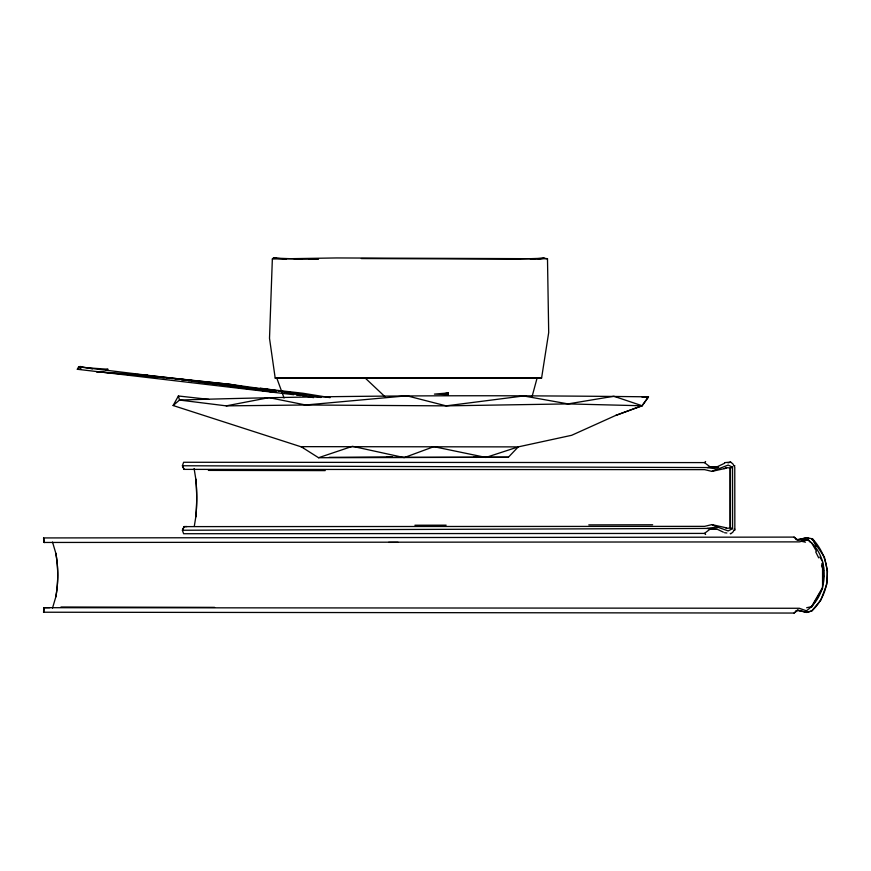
<?xml version="1.0" encoding="UTF-8"?>
<svg xmlns="http://www.w3.org/2000/svg" width="871" height="871" viewBox="0 0 871 871"><rect width="100%" height="100%" fill="white"/><g stroke="black" fill="none" stroke-linecap="round" stroke-linejoin="round"><path stroke-width="1.31" d="M734.253 529.938L734.841 530.276L734.765 467.074L732.838 463.84L730.627 462.098L724.52 462.653M822.562 561.653L822.562 588.502L811.685 607.098M301.802 259.123L273.418 258.056L272.351 258.981L269.509 338.307L275.192 378.068L277.805 378.058M822.888 579.531L823.476 567.446L821.68 563.853M43.561 537.93L44.247 542.513L43.561 537.93L794.08 537.102L797.15 539.759L806.666 537.755L812.012 538.724L824.369 557.005L827.45 571.104L826.829 584.136L820.809 600.206L811.739 610.887L806.851 612.455L797.596 610.179L794.058 613.053L43.561 612.226L44.083 607.697L49.68 607.653M823.03 579.836L823.607 575.873M44.247 607.653L43.561 612.226M275.192 378.068L541.599 377.992L548.697 332.58L547.489 258.752L544.288 258.219L517.483 259.101M194.32 526.16L195.801 516.928A199.154 199.154 0 0 0 195.801 479.072L194.113 468.522M532.072 396.599L537.048 378.232L276.782 378.058L284.066 398.014M52.51 608.1L55.82 596.907A125.566 125.566 0 0 0 55.82 553.248L52.51 542.056M186.971 526.563L184.064 526.617L182.409 530.254L183.607 533.727L704.443 533.411L705.619 534.489M184.26 526.563L182.409 530.254L707.012 528.436L717.225 526.988L728.145 530.918L732.598 528.643L732.544 467.161L728.145 465.081L711.923 471.385L704.628 469.643L184.064 469.382L182.42 465.756L183.607 462.272L704.443 462.599L705.619 461.51M293.745 394.705L77.323 369.271L78.608 366.865L80.121 366.473L92.424 368.869M303.511 447.585L173.122 405.527L178.392 395.989L208.67 399.354M821.854 588.709L811.511 606.673L806.677 607.729M734.743 529.143L732.838 532.17L730.627 533.901L730.268 533.357M730.627 462.098L727.993 462.893M642.722 404.732L648.514 396.838C492.18 394.999 335.781 395.162 179.502 400.05L173.122 405.527M318.546 457.721L352.439 446.311L404.177 457.613L433.845 446.66L485.876 457.449L518.234 446.888L301.072 446.649L318.546 457.721L508.392 457.231L518.234 446.888L571.659 435.293L615.677 415.445L641.992 405.723M794.08 613.053L797.596 610.168L806.666 612.4L811.881 610.919C832.752 591.093 831.849 559.487 812.523 538.866L812.012 538.724M811.685 539.53L812.523 538.866L816.149 546.139M704.443 533.411L710.17 529.089L717.247 529.263L723.365 532.159M444.907 395.053L448.238 392.963L448.13 395.39L447.846 394.628L434.411 394.095L448.238 392.963L441.684 394.215M724.585 463.263L717.247 466.736L707.012 467.564L182.42 465.756L184.064 469.382M615.677 415.445L642.221 405.777L648.514 396.838L641.894 396.926M732.544 467.161L729.996 468.315L730.029 527.619L732.598 528.643M734.199 465.909L734.841 465.724M798.751 539.693L806.851 537.701L809.268 538.616M726.566 527.88L711.923 524.614L704.628 526.356L184.064 526.617M711.923 471.385L726.566 468.13L723.964 468.587M105.478 369.772L108.091 369.25L88.504 367.889M226.231 405.864L269.041 397.633L305.656 404.993L446.126 405.864L568.034 403.904L642.221 405.777L613.815 396.251L568.034 403.904L523.613 395.946L446.126 405.864L406.888 395.804L305.656 404.993L226.231 405.864L179.502 400.05L178.392 395.989M392.549 456.937L329.086 457.34M538.256 259.112L544.288 258.219L530.417 259.155M77.323 369.271L81.166 369.021M726.044 528.327L730.421 528.066L730.442 467.923L726.044 467.683M713.393 467.27L718.488 467.03M276.096 391.808L256.118 389.816M717.279 466.736L710.17 466.91L704.443 462.599M309.161 259.123L318.481 258.948M272.351 258.981L336.5 257.947L547.489 258.752M294.333 259.133L318.057 259.09M537.342 377.96L541.599 377.992M387.247 456.796L389.892 457.395L508.392 457.231M414.901 525.224L446.148 525.169M588.796 524.897L652.651 524.778M388.597 542.372L398.112 542.35M709.038 467.204L718.553 467.204M709.038 528.795L711.759 528.795M796.04 539.574L802.833 539.563M44.083 542.459L799.328 541.882L807.961 539.748L810.618 542.557M796.04 610.582L801.472 610.593M208.387 470.394L325.231 470.612M44.083 607.697L799.328 608.274L806.383 610.8C829.094 594.817 830.586 556.928 807.961 539.748L797.15 539.759M60.981 607L214.593 607.37M361.345 258.567L520.074 259.144M717.279 529.274L707.012 528.436M709.571 528.555L712.119 528.675M276.053 258.23L273.418 258.056L286.374 259.123M188.234 380.006L147.765 375.303L96.322 371.677L188.234 380.006L272.296 391.928L265.644 390.731M188.288 380.714C232.437 386.898 277.218 389.01 320.964 397.492M130.89 373.779L133.557 374.04M137.553 374.421L142.888 374.976M160.286 377.208L164.292 377.622M168.299 378.036L172.306 378.439M174.984 378.711L180.319 379.255M182.997 379.527L229.737 384.296L269.259 389.783M145.566 375.259L229.737 384.296L244.359 386.92M724.585 532.736L726.86 532.987M147.765 375.303L78.608 366.865L80.611 367.9M266.384 389.087L303.032 393.267L330.076 397.644M136.083 374.693L138.761 375.009M181.604 379.941L184.282 380.246M167.047 378.156L169.736 378.471M204.62 382.543L207.298 382.848M219.372 384.263L222.061 384.579M234.136 385.984L236.825 386.299M242.182 386.92L244.871 387.236M271.708 390.36L274.387 390.676M296.434 395.053L300.451 395.576M303.141 395.924L305.819 396.272M140.22 374.682L142.92 375.031M145.609 375.39L149.66 375.913M152.349 376.272L155.049 376.62M229.171 386.299L231.86 386.648M235.899 387.17L238.6 387.53M242.639 388.052L246.689 388.586M249.378 388.934L253.428 389.468M271.894 390.154L275.846 390.698M707.012 467.564L717.225 469.023M260.233 388.118L275.911 390.589M278.524 391.003L282.444 391.612M283.728 392.004L313.593 397.633M794.058 537.102L796.704 539.258M801.853 541.381L805.479 542.176M473.78 456.861L476.35 457.438M711.923 524.614L717.225 526.988M365.287 378.112L384.938 396.653M811.685 543.058L816.443 551.191M819.84 557.005L821.886 560.489M815.702 551.876L818.686 557.865M821.527 565.671L823.65 570.657M55.82 553.248A125.544 125.544 0 0 1 55.82 596.907M195.801 479.072A199.23 199.23 0 0 1 195.801 516.928M154.951 376.664L152.273 376.392L154.973 376.751"/></g></svg>
